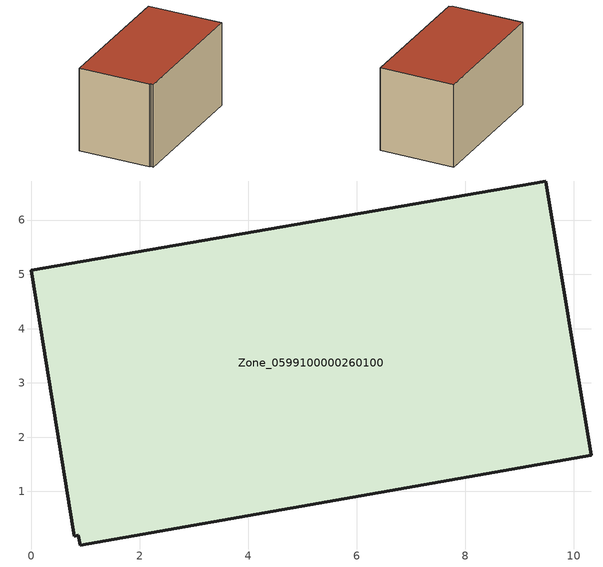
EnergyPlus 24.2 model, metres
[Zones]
Zone_0599100000260100
 floor ground (C_G): 0.9,0.01 0.87,0.19 0.8,0.18 0,5.07 9.48,6.72 10.32,1.66 z0
 wall outside (C_F): 10.32,1.66 9.48,6.72 0,5.07 0.8,0.18 0.87,0.19 0.9,0.01 10.32,1.66 z0:5.75
 roof outside (C_R): 0.87,0.19 0.9,0.01 10.32,1.66 9.48,6.72 0,5.07 0.8,0.18 z5.75
[BUILDING]
Pand.0599100000260100: North Axis=0; Terrain=City; Loads Convergence Tolerance Value=0.04; Temperature Convergence Tolerance Value=0.4; Solar Distribution=FullExterior; Maximum Number of Warmup Days=25; Minimum Number of Warmup Days=1
[Site:Location]
Rotterdam.The.Hague.AP_ZH_NLD Design_Conditions: Latitude=51.96; Longitude=4.45; Time Zone=1; Elevation=-4.5
[SITE:GROUNDTEMPERATURE:BUILDINGSURFACE]
18, 18, 18, 18, 18, 18, 18, 18, 18, 18, 18, 18
[MATERIAL] Thermal Absorptance=0.9; Solar Absorptance=0.7; Visible Absorptance=0.7
Name | Roughness | Thickness | Conductivity | Density | Specific Heat
G.TI.1992-2005 | MediumSmooth | 0.15 | 0.06 | 540 | 1210
F.TI.1992-2005 | Rough | 0.3 | 0.12 | 1920 | 840
R.TI.1992-2005 | MediumRough | 0.2 | 0.08 | 1500 | 1000
[CONSTRUCTION]
C_G: G.TI.1992-2005
C_F: F.TI.1992-2005
C_R: R.TI.1992-2005
[ZONE]
Zone_0599100000260100: Type=1; Multiplier=1; Ceiling Height=Autocalculate; Volume=Autocalculate; Floor Area=autocalculate; Part of Total Floor Area=Yes
[ZONEINFILTRATION:DESIGNFLOWRATE]
Infil_Zone_0599100000260100: Zone or ZoneList or Space or SpaceList=Zone_0599100000260100; Schedule=AlwaysOn; Design Flow Rate Calculation Method=Flow/Area; Flow Rate per Floor Area=0.0015; Constant Term Coefficient=1; Temperature Term Coefficient=0; Velocity Term Coefficient=0; Velocity Squared Term Coefficient=0
[HVACTEMPLATE:ZONE:IDEALLOADSAIRSYSTEM]
Zone_0599100000260100: Maximum Heating Supply Air Temperature=50; Minimum Cooling Supply Air Temperature=13; Maximum Heating Supply Air Humidity Ratio=0.0156; Minimum Cooling Supply Air Humidity Ratio=0.0077; Heating Limit=NoLimit; Cooling Limit=NoLimit; Dehumidification Control Type=ConstantSensibleHeatRatio; Cooling Sensible Heat Ratio=0.7; Dehumidification Setpoint=60; Humidification Control Type=None; Humidification Setpoint=30; Outdoor Air Method=None; Outdoor Air Flow Rate per Person=0.00944; Outdoor Air Flow Rate per Zone Floor Area=0; Outdoor Air Flow Rate per Zone=0; Demand Controlled Ventilation Type=None; Outdoor Air Economizer Type=NoEconomizer; Heat Recovery Type=None; Sensible Heat Recovery Effectiveness=0.7; Latent Heat Recovery Effectiveness=0.65
[ZONECONTROL:THERMOSTAT]
ThermostatControl_Zone_0599100000260100: Zone or ZoneList=Zone_0599100000260100; Control Type Schedule=DualSetpointControlType; Control 1=Thermostat_Zone_0599100000260100; Temperature Difference Between Cutout And Setpoint=0
[THERMOSTATSETPOINT:DUALSETPOINT]
Thermostat_Zone_0599100000260100: Heating Setpoint Temperature Schedule=HeatingSetpoint_Zone_0599100000260100; Cooling Setpoint Temperature Schedule=CoolingSetpoint_Zone_0599100000260100
[SCHEDULE:COMPACT]
HeatingSetpoint_Zone_0599100000260100: Through: 12/31, For: AllDays, Until: 24:00, 21
CoolingSetpoint_Zone_0599100000260100: Through: 12/31, For: AllDays, Until: 24:00, 24
DualSetpointControlType: Through: 12/31, For: AllDays, Until: 24:00, 4
AlwaysOn: Through: 12/31, For: AllDays, Until: 24:00, 1
